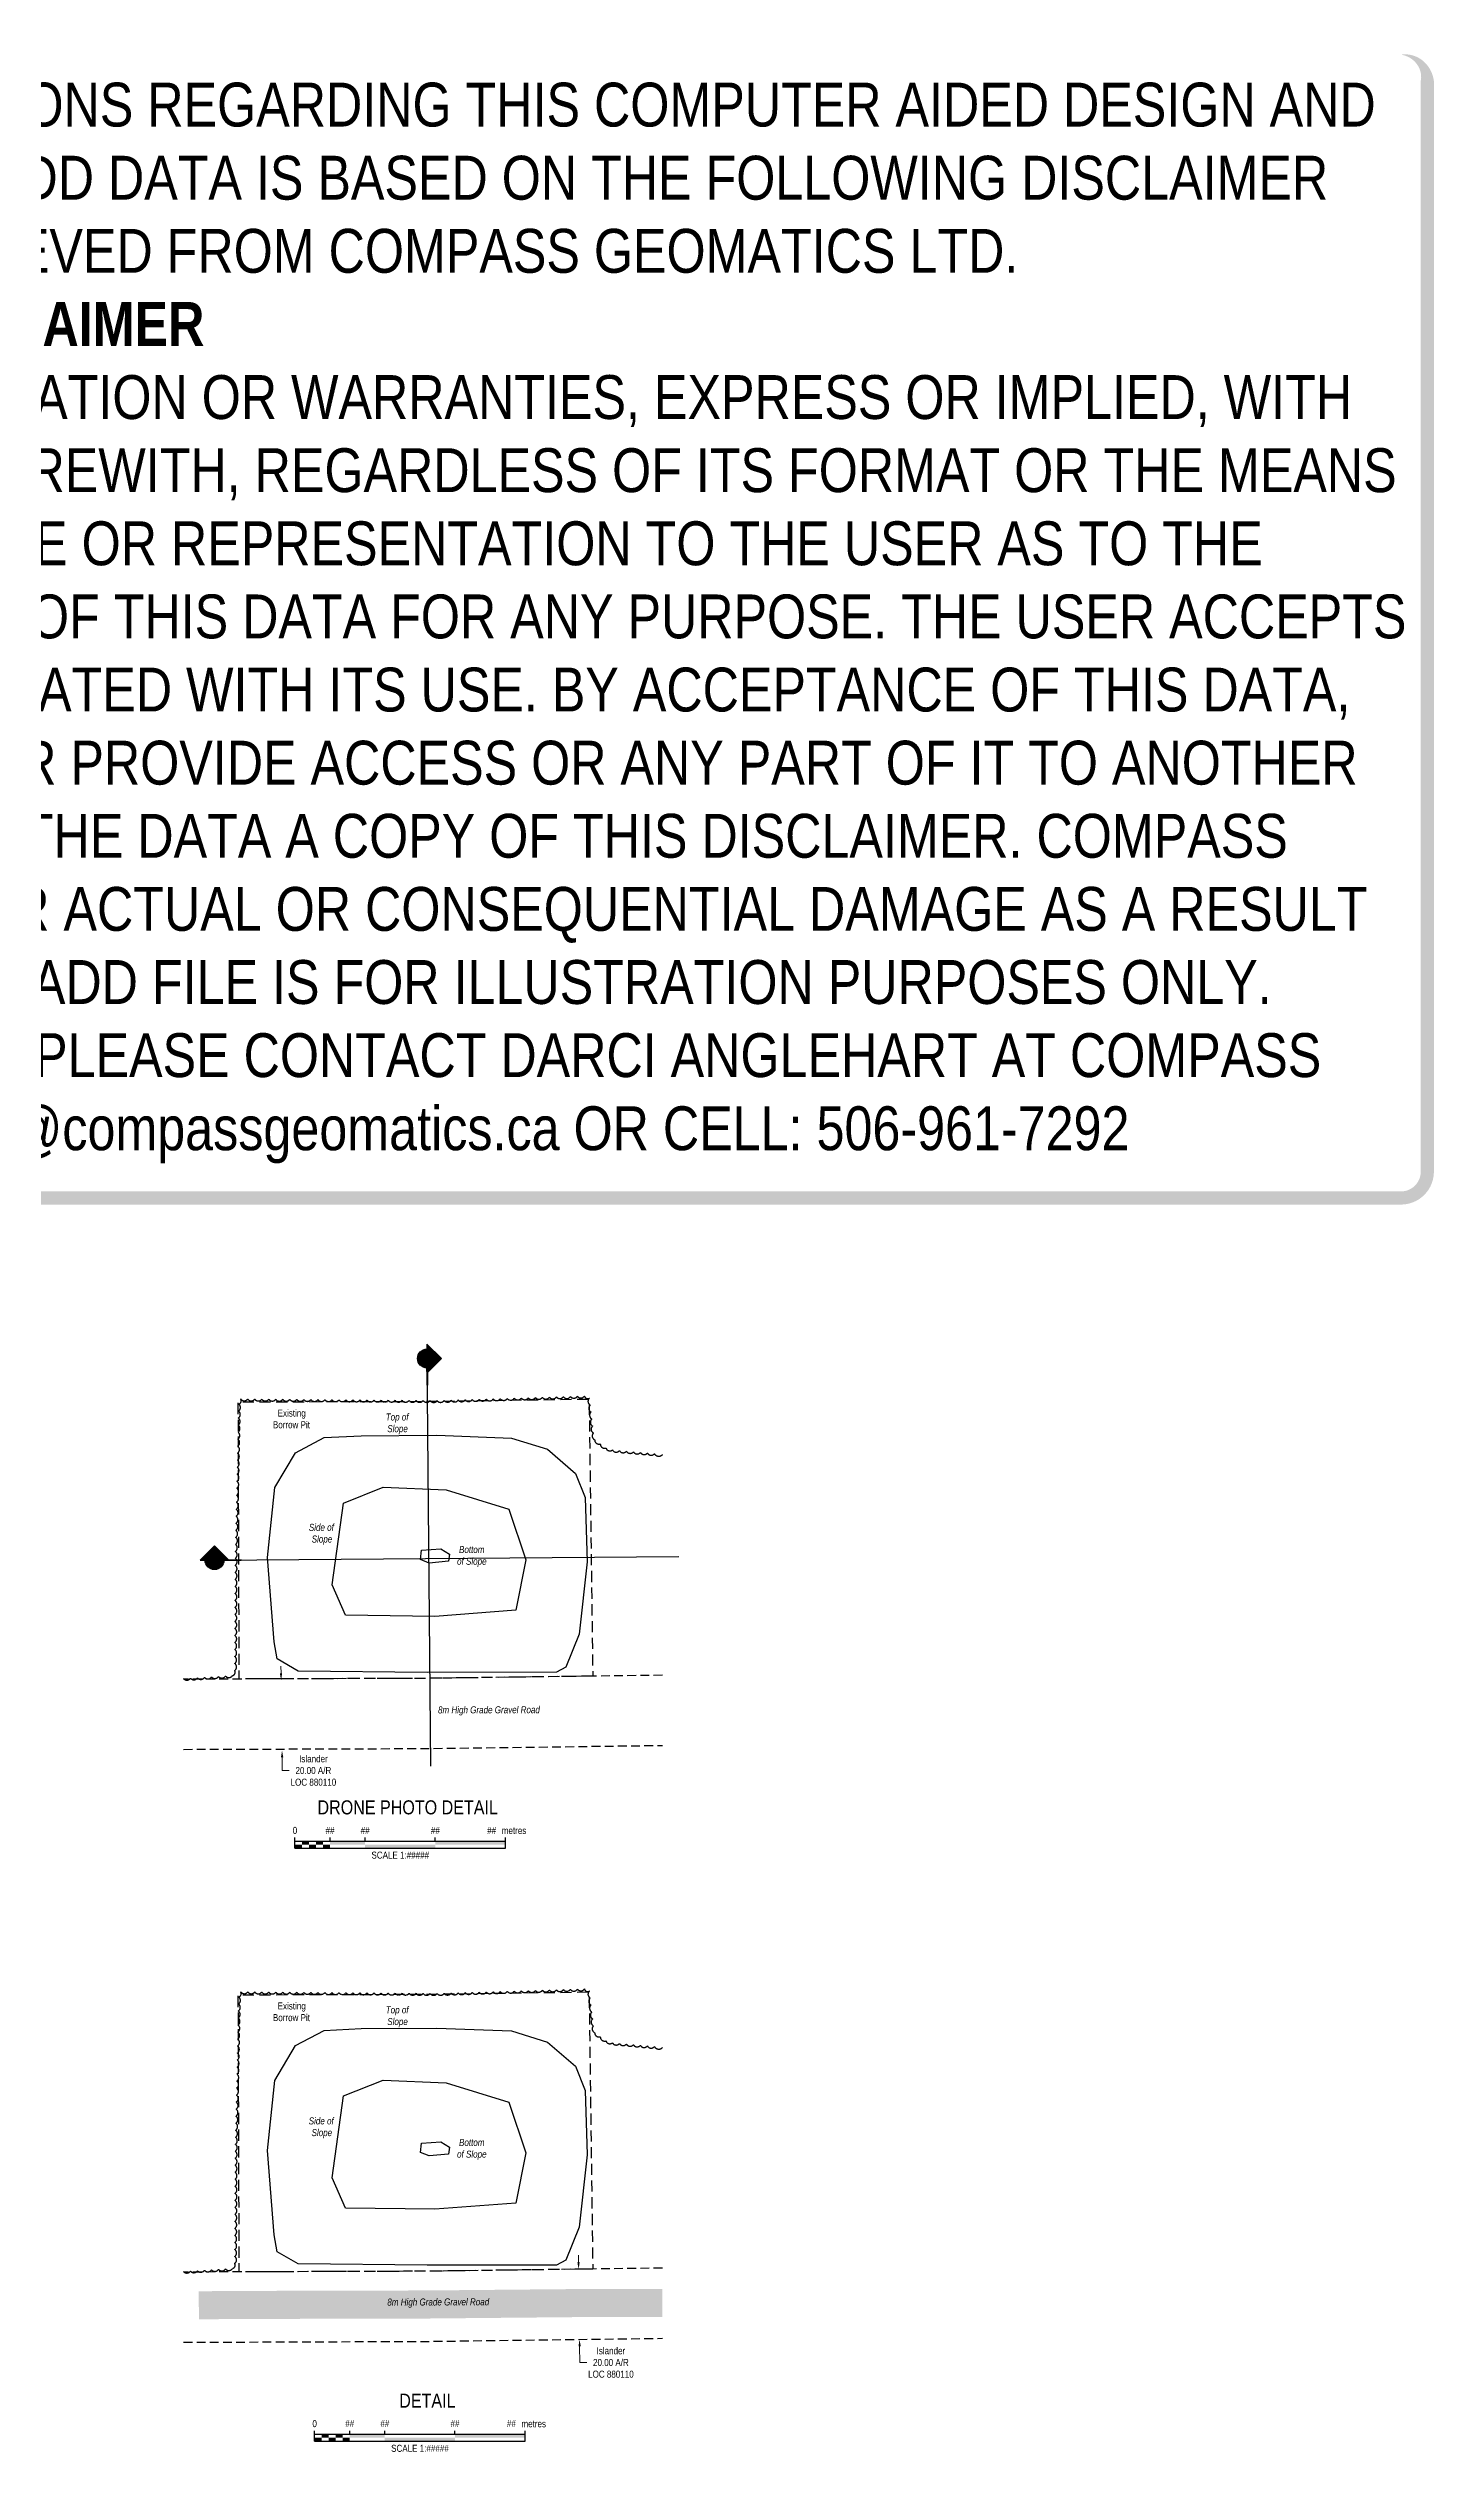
# Model space of a CAD drawing. Extents: x 568794 to 572742, y 6215751 to 6219176.
# Drawn here: x 570768 to 572742, y 6215751 to 6219176 of the extents above; entities that cross this region are included whole.
import ezdxf
from ezdxf.enums import TextEntityAlignment as Align

# ---------------------------------------------------------------- set-up
doc = ezdxf.new("R2010")
doc.units = 0
doc.header["$LTSCALE"] = 5
for name, pattern in [('0', [1, 1, 0]), ('foc-ACCESSROAD', [3.75, 2.5, -1.25]), ('HIDDEN2', [4.7625, 3.175, -1.5875])]:
    doc.linetypes.add(name, pattern=pattern)
for name, color, linetype in [('AS-ROADS', 254, 'Continuous'), ('C-AR', 13, 'foc-ACCESSROAD'), ('DETAIL-T', 7, 'Continuous'), ('M-DETAILS', 250, 'Continuous'), ('T-BUSH', 110, '0'), ('T-EXISTING TFA', 220, 'HIDDEN2'), ('T-SLOPE', 48, 'Continuous')]:
    doc.layers.add(name, color=color, linetype=linetype)
for name, color, linetype, lineweight in [('C-AR-T', 13, 'Continuous', 9), ('C-WS-T', 13, 'Continuous', 9), ('T-TEXT', 48, 'Continuous', 18)]:
    doc.layers.add(name, color=color, linetype=linetype, lineweight=lineweight)
doc.layers.add('DISCLAIMER', color=7, linetype='Continuous', plot=False)
doc.styles.add('80', font='ARIALN.TTF', dxfattribs={"height": 10})
doc.styles.add('80CG', font='ARIALN.TTF', dxfattribs={"height": 10})
doc.styles.add('80L', font='ARIALN.TTF', dxfattribs={"height": 10})
doc.styles.add('SIMPLEX', font='ARIALN.TTF')
doc.dimstyles.new('Compass 5 000', dxfattribs={"dimscale": 5, "dimtxt": 9, "dimasz": 2, "dimexe": 0.2, "dimexo": 0.0625, "dimgap": 0.5, "dimtad": 0, "dimtih": 1, "dimtoh": 1, "dimzin": 0, "dimdsep": 46, "dimtxsty": '80CG', "dimcen": 0.1, "dimse1": 1, "dimse2": 1, "dimclrd": 256, "dimclrt": 256, "dimaunit": 1, "dimadec": 4, "dimazin": 0, "dimtfac": 0.06, "dimtofl": 0, "dimtmove": 0, "dimatfit": 1, "dimfxl": 0.2, "dimtolj": 1, "dimtzin": 0, "dimlwd": -1, "dimarcsym": 0})

# ---------------------------------------------------------------- blocks, each defined once
blk = doc.blocks.new('*D424')
at = {"layer": 'C-AR-T', "transparency": 16777216}
for p, q in [((571523.6, 6216021.5), (571523.4, 6216031.5)), ((571525.2, 6215901.6), (571525.5, 6215878.6)), ((571525.5, 6215878.6), (571535.5, 6215878.6))]:
    blk.add_line(p, q, dxfattribs=at)
for points in [[(571525.2, 6216021.6), (571521.9, 6216021.5), (571523.7, 6216011.5)], [(571526.8, 6215901.6), (571523.5, 6215901.6), (571525, 6215911.6)]]:
    blk.add_solid(points, dxfattribs=at)
at = {"layer": 'C-AR-T', "transparency": 16777216, "insert": (571569.7, 6215878.6), "char_height": 10, "attachment_point": 5, "style": '80CG'}
blk.add_mtext('\\A1;Islander\\P20.00 A/R\\PLOC 880110', dxfattribs=at)
blk = doc.blocks.new('*D428')
at = {"layer": 'C-AR-T', "transparency": 16777216}
for p, q in [((571099.8, 6216860.7), (571099.6, 6216870.7)), ((571101.4, 6216740.8), (571101.6, 6216722.1)), ((571101.6, 6216722.1), (571111.6, 6216722.1))]:
    blk.add_line(p, q, dxfattribs=at)
for points in [[(571101.4, 6216860.7), (571098.1, 6216860.7), (571099.9, 6216850.7)], [(571103, 6216740.8), (571099.7, 6216740.8), (571101.2, 6216750.8)]]:
    blk.add_solid(points, dxfattribs=at)
at = {"layer": 'C-AR-T', "transparency": 16777216, "insert": (571145.9, 6216722.1), "char_height": 10, "attachment_point": 5, "style": '80CG'}
blk.add_mtext('\\A1;Islander\\P20.00 A/R\\PLOC 880110', dxfattribs=at)
blk = doc.blocks.new('*U315')
at = {"color": 0}
for p, q in [((-150, 0), (-150, 15)), ((-150, 10), (150.2, 10)), ((-150, 0), (150.2, 0)), ((-100, 10), (-100, 15)), ((-50, 10), (-50, 15)), ((50, 10), (50, 15)), ((150.2, 0), (150.2, 15))]:
    blk.add_line(p, q, dxfattribs=at)
for points in [[(-150, 5), (-140, 5), (-150, 0), (-140, 0)], [(-140, 10), (-130, 10), (-140, 5), (-130, 5)], [(-130, 5), (-120, 5), (-130, 0), (-120, 0)], [(-120, 10), (-110, 10), (-120, 5), (-110, 5)], [(-110, 5), (-100, 5), (-110, 0), (-100, 0)], [(-100, 10), (-50, 10), (-100, 5), (-50, 5)], [(-50, 5), (50, 5), (-50, 0), (50, 0)], [(50, 10), (150.2, 10), (50, 5), (150.2, 5)]]:
    blk.add_solid(points, dxfattribs=at)
at = {"color": 0, "style": '80'}
blk.add_text('metres', height=10, dxfattribs=at).set_placement((162.2, 20), align=Align.CENTER)
at = {"color": 0, "char_height": 10, "style": '80'}
for s, insert, attachment_point in [('0', (-150, 30.2), 2), ('##', (-100, 30.2), 2), ('##', (-50, 30.2), 2), ('##', (50, 30.2), 2), ('##', (136.7, 30.2), 3), ('SCALE 1:#####', (0.1, -5), 2)]:
    blk.add_mtext(s, dxfattribs=dict(at, insert=insert, attachment_point=attachment_point))
blk = doc.blocks.new('M-MATCH-DIR')
at = {"layer": 'M-DETAILS'}
h = blk.add_hatch(color=256, dxfattribs=at)
h.dxf.hatch_style = 1
h.paths.add_polyline_path([(-8.2, 0), (8.2, 0), (0, 8.2)])
at = {"layer": 'M-DETAILS', "flags": 128}
blk.add_lwpolyline([(-8.2, 0), (8.2, 0), (0, 8.2), (-8.2, 0)], dxfattribs=at)
at = {"layer": 'M-DETAILS', "lineweight": 50, "flags": 128}
blk.add_lwpolyline([(0, 0), (15.2, 0)], dxfattribs=at)
blk = doc.blocks.new('M-MATCH')
at = {"layer": 'M-DETAILS', "true_color": 0xffffff}
h = blk.add_hatch(color=7, dxfattribs=at)
h.dxf.hatch_style = 1
edge = h.paths.add_edge_path()
edge.add_arc((0, 0), 5.36, 0, 360)
at = {"layer": 'M-DETAILS', "flags": 128}
for points in [[(-5.4, 0), (5.4, 0)], [(0, 0), (0, -5.4)]]:
    blk.add_lwpolyline(points, dxfattribs=at)
at = {"layer": 'M-DETAILS'}
blk.add_circle((0, 0), 5.36, dxfattribs=at)
at = {"style": 'SIMPLEX'}
blk.add_attdef('A', text='', height=3.2, dxfattribs=at).set_placement((0, 2.7), align=Align.MIDDLE_CENTER)
blk.add_attdef('0', text='', height=2, dxfattribs=at).set_placement((-1.1, -2.2), align=Align.MIDDLE_RIGHT)
blk.add_attdef('0', text='', height=2, dxfattribs=at).set_placement((1.1, -2.2), align=Align.MIDDLE_LEFT)
blk = doc.blocks.new('Disclaimer_Legal')
at = {"layer": 'DISCLAIMER', "color": 254, "flags": 128}
blk.add_lwpolyline([(-3612.9, -1104.6, 37.5, 37.5, 0), (4096.1, -1104.6, 37.5, 37.5, 0.414214), (4171.1, -1029.6, 37.5, 37.5, 0), (4171.1, 2078.7, 37.5, 0, 0.414214), (4096.1, 2153.7, 0, 0, 0), (-3612.9, 2153.7, 0, 0, 0.414214), (-3687.9, 2078.7, 0, 0, 0), (-3687.9, -1029.6, 0, 37.5, 0.414214)], format="xyseb", close=True, dxfattribs=at)
at = {"layer": 'DISCLAIMER', "color": 254, "insert": (241.6, 533.9), "char_height": 125, "width": 7717.568, "attachment_point": 5, "style": '80'}
blk.add_mtext('NOTICE TO THE CORPORATION, PERSON &/OR PERSONS REGARDING THIS COMPUTER AIDED DESIGN AND DRAFTING (CADD) FILES. ACCEPTANCE OF THE CADD DATA IS BASED ON THE FOLLOWING DISCLAIMER WHICH COVERS ALL CADD DATA RECIEVED FROM COMPASS GEOMATICS LTD.\\P{\\fArial Narrow|b1|i0|c0|p34;DISCLAIMER}\\PCOMPASS GEOMATICS LTD. MAKES NO REPRESENTATION OR WARRANTIES, EXPRESS OR IMPLIED, WITH RESPECT TO THE REUSE OF THE DATA PROVIDED HEREWITH, REGARDLESS OF ITS FORMAT OR THE MEANS OF ITS TRANSMISSION. THERE IS NO GUARANTEE OR REPRESENTATION TO THE USER AS TO THE ACCURACY, CURRENCY, SUITABILITY OR RELIABILITY OF THIS DATA FOR ANY PURPOSE. THE USER ACCEPTS THE DATA "AS IS", AND ASSUMES ALL RISKS ASSOCIATED WITH ITS USE. BY ACCEPTANCE OF THIS DATA, THE USER AGREES NOT TO TRANSMIT THIS DATA OR PROVIDE ACCESS OR ANY PART OF IT TO ANOTHER PARTY UNLESS THE USER SHALL INCLUDE WITH THE DATA A COPY OF THIS DISCLAIMER. COMPASS GEOMATICS LTD. ASSUMES NO RESPONSIBILITY FOR ACTUAL OR CONSEQUENTIAL DAMAGE AS A RESULT OF ANY USER\'S RELIANCE ON THIS DATA. THIS CADD FILE IS FOR ILLUSTRATION PURPOSES ONLY.\\PIF YOU REQUIRE MORE ACCURATE INFORMATION, PLEASE CONTACT DARCI ANGLEHART AT COMPASS GEOMATICS LTD. VIA EMAIL: darci.anglehart@compassgeomatics.ca OR CELL: 506-961-7292', dxfattribs=at)

msp = doc.modelspace()

# ---------------------------------------------------------------- linework, layer by layer
at = {"layer": 'AS-ROADS', "const_width": 39.982, "flags": 128}
msp.add_lwpolyline([(570982.679, 6215960.099), (571038.679, 6215960.609), (571311.434, 6215961.299), (571534.614, 6215963.399), (571643.091, 6215963.385)], dxfattribs=at)
at = {"layer": 'C-AR', "flags": 128}
for points in [[(571643.091, 6216857.916), (571304.567, 6216853.435), (570960.946, 6216852.253)], [(570960.946, 6216752.297), (571305.4, 6216753.482), (571643.091, 6216757.952)], [(571643.091, 6216013.112), (571304.567, 6216008.632), (570960.946, 6216007.449)], [(570960.946, 6215907.493), (571305.4, 6215908.678), (571643.091, 6215913.148)]]:
    msp.add_lwpolyline(points, dxfattribs=at)
at = {"layer": 'M-DETAILS', "flags": 128}
for points in [[(571307.691, 6217309.256), (571312.541, 6216728.53)], [(571005.031, 6217021.857), (571666.623, 6217027.268)]]:
    msp.add_lwpolyline(points, dxfattribs=at)
at = {"layer": 'T-BUSH', "flags": 128}
for points in [[(570960.818, 6216853.303, 0.52056705), (570970.804, 6216853.729, 0.52056705), (570980.784, 6216854.269, 0.52056705), (570990.76, 6216854.906, 0.52056705), (571000.735, 6216855.543, 0.52056705), (571010.71, 6216856.179, 0.52056705), (571020.685, 6216856.816, 0.52056705), (571030.661, 6216857.453, 0.52056705), (571033.809, 6216864.527, 0.52056705), (571033.859, 6216874.522, 0.52056705), (571033.909, 6216884.518, 0.52056705), (571033.959, 6216894.513, 0.52056705), (571034.009, 6216904.509, 0.52056705), (571034.059, 6216914.504, 0.52056705), (571034.109, 6216924.499, 0.52056705), (571034.159, 6216934.495, 0.52056705), (571034.208, 6216944.49, 0.52056705), (571034.258, 6216954.486, 0.52056705), (571034.308, 6216964.481, 0.52056705), (571034.358, 6216974.477, 0.52056705), (571034.408, 6216984.472, 0.52056705), (571034.458, 6216994.467, 0.52056705), (571034.508, 6217004.463, 0.52056705), (571034.558, 6217014.458, 0.52056705), (571034.608, 6217024.454, 0.52056705), (571034.818, 6217034.447, 0.52056705), (571035.04, 6217044.44, 0.52056705), (571035.261, 6217054.433, 0.52056705), (571035.482, 6217064.426, 0.52056705), (571035.704, 6217074.419, 0.52056705), (571035.925, 6217084.412, 0.52056705), (571036.146, 6217094.405, 0.52056705), (571036.367, 6217104.398, 0.52056705), (571036.589, 6217114.392, 0.52056705), (571036.81, 6217124.385, 0.52056705), (571037.031, 6217134.378, 0.52056705), (571037.253, 6217144.371, 0.52056705), (571037.474, 6217154.364, 0.52056705), (571037.695, 6217164.357, 0.52056705), (571037.916, 6217174.35, 0.52056705), (571038.138, 6217184.343, 0.52056705), (571038.359, 6217194.336, 0.52056705), (571038.58, 6217204.329, 0.52056705), (571038.802, 6217214.322, 0.52056705), (571039.023, 6217224.316, 0.52056705), (571039.244, 6217234.309, 0.52056705), (571039.465, 6217244.302, 0.52056705), (571042.326, 6217251.574, 0.52056705), (571052.321, 6217251.489, 0.52056705), (571062.316, 6217251.405, 0.52056705), (571072.312, 6217251.321, 0.52056705), (571082.307, 6217251.236, 0.52056705), (571092.302, 6217251.152, 0.52056705), (571102.297, 6217251.068, 0.52056705), (571112.292, 6217250.983, 0.52056705), (571122.287, 6217250.899, 0.52056705), (571132.283, 6217250.815, 0.52056705), (571142.278, 6217250.731, 0.52056705), (571152.273, 6217250.646, 0.52056705), (571162.268, 6217250.562, 0.52056705), (571172.263, 6217250.478, 0.52056705), (571182.259, 6217250.393, 0.52056705), (571192.254, 6217250.309, 0.52056705), (571202.249, 6217250.225, 0.52056705), (571212.244, 6217250.14, 0.52056705), (571222.239, 6217250.056, 0.52056705), (571232.234, 6217249.972, 0.52056705), (571242.23, 6217249.887, 0.52056705), (571252.225, 6217249.803, 0.52056705), (571262.22, 6217249.719, 0.52056705), (571272.215, 6217249.634, 0.52056705), (571282.21, 6217249.55, 0.52056705), (571292.206, 6217249.466, 0.52056705), (571302.201, 6217249.382, 0.52056705), (571312.196, 6217249.297, 0.52056705), (571322.191, 6217249.213, 0.52056705), (571332.182, 6217249.473, 0.52056705), (571342.173, 6217249.785, 0.52056705), (571352.164, 6217250.097, 0.52056705), (571362.154, 6217250.409, 0.52056705), (571372.145, 6217250.721, 0.52056705), (571382.136, 6217251.033, 0.52056705), (571392.126, 6217251.345, 0.52056705), (571402.117, 6217251.657, 0.52056705), (571412.108, 6217251.968, 0.52056705), (571422.098, 6217252.28, 0.52056705), (571432.089, 6217252.592, 0.52056705), (571442.08, 6217252.904, 0.52056705), (571452.07, 6217253.216, 0.52056705), (571462.061, 6217253.528, 0.52056705), (571472.052, 6217253.84, 0.52056705), (571482.042, 6217254.151, 0.52056705), (571492.033, 6217254.463, 0.52056705), (571502.024, 6217254.775, 0.52056705), (571512.014, 6217255.087, 0.52056705), (571522.005, 6217255.399, 0.52056705), (571531.996, 6217255.711, 0.52056705), (571539.108, 6217252.697, 0.52056705), (571540.234, 6217242.765, 0.52056705), (571541.36, 6217232.833, 0.52056705), (571542.486, 6217222.901, 0.52056705), (571543.612, 6217212.969, 0.52056705), (571544.738, 6217203.037, 0.52056705), (571546.554, 6217193.504, 0.52056705), (571554.599, 6217187.572, 0.52056705), (571562.644, 6217181.641, 0.52056705), (571571.884, 6217178.862, 0.52056705), (571581.84, 6217177.976, 0.52056705), (571591.796, 6217177.09, 0.52056705), (571601.752, 6217176.205, 0.52056705), (571611.708, 6217175.319, 0.52056705), (571621.665, 6217174.433, 0.52056705), (571631.621, 6217173.548, 0.52056705), (571643.357, 6217172.504, 0.52056705)], [(570960.818, 6216008.499, 0.52056705), (570970.804, 6216008.926, 0.52056705), (570980.784, 6216009.465, 0.52056705), (570990.76, 6216010.102, 0.52056705), (571000.735, 6216010.739, 0.52056705), (571010.71, 6216011.376, 0.52056705), (571020.685, 6216012.013, 0.52056705), (571030.661, 6216012.65, 0.52056705), (571033.809, 6216019.723, 0.52056705), (571033.859, 6216029.719, 0.52056705), (571033.909, 6216039.714, 0.52056705), (571033.959, 6216049.71, 0.52056705), (571034.009, 6216059.705, 0.52056705), (571034.059, 6216069.7, 0.52056705), (571034.109, 6216079.696, 0.52056705), (571034.159, 6216089.691, 0.52056705), (571034.208, 6216099.687, 0.52056705), (571034.258, 6216109.682, 0.52056705), (571034.308, 6216119.678, 0.52056705), (571034.358, 6216129.673, 0.52056705), (571034.408, 6216139.668, 0.52056705), (571034.458, 6216149.664, 0.52056705), (571034.508, 6216159.659, 0.52056705), (571034.558, 6216169.655, 0.52056705), (571034.608, 6216179.65, 0.52056705), (571034.818, 6216189.643, 0.52056705), (571035.04, 6216199.636, 0.52056705), (571035.261, 6216209.629, 0.52056705), (571035.482, 6216219.623, 0.52056705), (571035.704, 6216229.616, 0.52056705), (571035.925, 6216239.609, 0.52056705), (571036.146, 6216249.602, 0.52056705), (571036.367, 6216259.595, 0.52056705), (571036.589, 6216269.588, 0.52056705), (571036.81, 6216279.581, 0.52056705), (571037.031, 6216289.574, 0.52056705), (571037.253, 6216299.567, 0.52056705), (571037.474, 6216309.56, 0.52056705), (571037.695, 6216319.553, 0.52056705), (571037.916, 6216329.547, 0.52056705), (571038.138, 6216339.54, 0.52056705), (571038.359, 6216349.533, 0.52056705), (571038.58, 6216359.526, 0.52056705), (571038.802, 6216369.519, 0.52056705), (571039.023, 6216379.512, 0.52056705), (571039.244, 6216389.505, 0.52056705), (571039.465, 6216399.498, 0.52056705), (571042.326, 6216406.77, 0.52056705), (571052.321, 6216406.686, 0.52056705), (571062.316, 6216406.601, 0.52056705), (571072.312, 6216406.517, 0.52056705), (571082.307, 6216406.433, 0.52056705), (571092.302, 6216406.348, 0.52056705), (571102.297, 6216406.264, 0.52056705), (571112.292, 6216406.18, 0.52056705), (571122.287, 6216406.096, 0.52056705), (571132.283, 6216406.011, 0.52056705), (571142.278, 6216405.927, 0.52056705), (571152.273, 6216405.843, 0.52056705), (571162.268, 6216405.758, 0.52056705), (571172.263, 6216405.674, 0.52056705), (571182.259, 6216405.59, 0.52056705), (571192.254, 6216405.505, 0.52056705), (571202.249, 6216405.421, 0.52056705), (571212.244, 6216405.337, 0.52056705), (571222.239, 6216405.252, 0.52056705), (571232.234, 6216405.168, 0.52056705), (571242.23, 6216405.084, 0.52056705), (571252.225, 6216404.999, 0.52056705), (571262.22, 6216404.915, 0.52056705), (571272.215, 6216404.831, 0.52056705), (571282.21, 6216404.747, 0.52056705), (571292.206, 6216404.662, 0.52056705), (571302.201, 6216404.578, 0.52056705), (571312.196, 6216404.494, 0.52056705), (571322.191, 6216404.409, 0.52056705), (571332.182, 6216404.67, 0.52056705), (571342.173, 6216404.982, 0.52056705), (571352.164, 6216405.294, 0.52056705), (571362.154, 6216405.605, 0.52056705), (571372.145, 6216405.917, 0.52056705), (571382.136, 6216406.229, 0.52056705), (571392.126, 6216406.541, 0.52056705), (571402.117, 6216406.853, 0.52056705), (571412.108, 6216407.165, 0.52056705), (571422.098, 6216407.477, 0.52056705), (571432.089, 6216407.788, 0.52056705), (571442.08, 6216408.1, 0.52056705), (571452.07, 6216408.412, 0.52056705), (571462.061, 6216408.724, 0.52056705), (571472.052, 6216409.036, 0.52056705), (571482.042, 6216409.348, 0.52056705), (571492.033, 6216409.66, 0.52056705), (571502.024, 6216409.972, 0.52056705), (571512.014, 6216410.283, 0.52056705), (571522.005, 6216410.595, 0.52056705), (571531.996, 6216410.907, 0.52056705), (571539.108, 6216407.893, 0.52056705), (571540.234, 6216397.961, 0.52056705), (571541.36, 6216388.029, 0.52056705), (571542.486, 6216378.097, 0.52056705), (571543.612, 6216368.165, 0.52056705), (571544.738, 6216358.233, 0.52056705), (571546.554, 6216348.7, 0.52056705), (571554.599, 6216342.769, 0.52056705), (571562.644, 6216336.837, 0.52056705), (571571.884, 6216334.058, 0.52056705), (571581.84, 6216333.173, 0.52056705), (571591.796, 6216332.287, 0.52056705), (571601.752, 6216331.401, 0.52056705), (571611.708, 6216330.516, 0.52056705), (571621.665, 6216329.63, 0.52056705), (571631.621, 6216328.744, 0.52056705), (571643.357, 6216327.7, 0.52056705)]]:
    msp.add_lwpolyline(points, format="xyb", dxfattribs=at)
at = {"layer": 'T-EXISTING TFA', "flags": 128}
for points in [[(571543.87, 6216856.603), (571304.567, 6216853.435), (571040.254, 6216852.526), (571038.896, 6217247.343), (571301.275, 6217248.246), (571538.645, 6217251.388)], [(571543.87, 6216011.799), (571304.567, 6216008.632), (571040.254, 6216007.722), (571038.896, 6216402.54), (571301.275, 6216403.443), (571538.645, 6216406.584)]]:
    msp.add_lwpolyline(points, close=True, dxfattribs=at)
at = {"layer": 'T-SLOPE', "flags": 128}
for points in [[(571124.424, 6216863.923), (571094.499, 6216881.338), (571090.074, 6216905.423), (571080.654, 6217025.688), (571091.184, 6217125.283), (571120.329, 6217174.973), (571161.454, 6217196.643), (571213.744, 6217199.223), (571321.659, 6217199.848), (571428.194, 6217195.908), (571479.439, 6217180.058), (571519.249, 6217145.578), (571533.069, 6217110.938), (571536.039, 6217019.338), (571524.464, 6216916.498), (571505.289, 6216869.343), (571492.299, 6216862.078), (571307.994, 6216861.988)], [(571318.984, 6216941.688), (571191.684, 6216943.283), (571172.704, 6216986.703), (571188.859, 6217103.233), (571245.494, 6217125.933), (571334.909, 6217121.993), (571424.104, 6217094.398), (571448.564, 6217022.308), (571434.464, 6216950.488)], [(571338.179, 6217020.413), (571310.859, 6217017.708), (571298.499, 6217022.653), (571300.114, 6217036.003), (571327.484, 6217038.043), (571339.829, 6217030.238)], [(571124.424, 6216019.119), (571094.499, 6216036.534), (571090.074, 6216060.619), (571080.654, 6216180.884), (571091.184, 6216280.479), (571120.329, 6216330.169), (571161.454, 6216351.839), (571213.744, 6216354.419), (571321.659, 6216355.044), (571428.194, 6216351.104), (571479.439, 6216335.254), (571519.249, 6216300.774), (571533.069, 6216266.134), (571536.039, 6216174.534), (571524.464, 6216071.694), (571505.289, 6216024.539), (571492.299, 6216017.274), (571307.994, 6216017.184)], [(571318.984, 6216096.884), (571191.684, 6216098.479), (571172.704, 6216141.899), (571188.859, 6216258.429), (571245.494, 6216281.129), (571334.909, 6216277.189), (571424.104, 6216249.594), (571448.564, 6216177.504), (571434.464, 6216105.684)], [(571338.179, 6216175.609), (571310.859, 6216172.904), (571298.499, 6216177.849), (571300.114, 6216191.199), (571327.484, 6216193.239), (571339.829, 6216185.434)]]:
    msp.add_lwpolyline(points, close=True, dxfattribs=at)

# ---------------------------------------------------------------- block references
at = {"layer": 'C-AR', "xscale": 0.5, "yscale": 0.5, "zscale": 0.5}
msp.add_blockref('Disclaimer_Legal', (570647.153, 6218090.24), dxfattribs=at)
at = {"layer": 'DETAIL-T', "xscale": 0.99955397, "yscale": 0.99955397, "zscale": 0.99955397}
for p in [(571269.589, 6216611.602), (571297.614, 6215766.336)]:
    msp.add_blockref('*U315', p, dxfattribs=at)
at = {"layer": 'M-DETAILS'}
ref = msp.add_blockref('M-MATCH', (571307.691, 6217309.256), dxfattribs=dict(at, xscale=2.500000000000036, yscale=2.500000000000036, zscale=2.500000000000036, rotation=0.3819402852623351))
ref.add_attrib('A', 'A', dxfattribs={"layer": '0', "height": 8, "rotation": 0.38194, "style": 'SIMPLEX'}).set_placement((571307.646, 6217315.96), align=Align.MIDDLE_CENTER)
ref.add_attrib('0', '-', dxfattribs={"layer": '0', "height": 5, "rotation": 0.38194, "style": 'SIMPLEX'}).set_placement((571305.028, 6217303.792), align=Align.MIDDLE_RIGHT)
ref.add_attrib('0', '-', dxfattribs={"layer": '0', "height": 5, "rotation": 0.38194, "style": 'SIMPLEX'}).set_placement((571310.426, 6217303.828), align=Align.MIDDLE_LEFT)
for p, xscale, yscale, zscale, rotation in [((571307.691, 6217309.256), 2.500000000000036, 2.500000000000036, 2.500000000000036, 270.3819402852624), ((571005.031, 6217021.857), 2.500000000000039, 2.500000000000039, 2.500000000000039, 0.381940285936714)]:
    msp.add_blockref('M-MATCH-DIR', p, dxfattribs=dict(at, xscale=xscale, yscale=yscale, zscale=zscale, rotation=rotation))
ref = msp.add_blockref('M-MATCH', (571005.031, 6217021.857), dxfattribs=dict(at, xscale=2.500000000000039, yscale=2.500000000000039, zscale=2.500000000000039, rotation=0.381940285936714))
ref.add_attrib('A', 'B', dxfattribs={"layer": '0', "height": 8, "rotation": 0.38194, "style": 'SIMPLEX'}).set_placement((571004.987, 6217028.562), align=Align.MIDDLE_CENTER)
ref.add_attrib('0', '-', dxfattribs={"layer": '0', "height": 5, "rotation": 0.38194, "style": 'SIMPLEX'}).set_placement((571002.368, 6217016.394), align=Align.MIDDLE_RIGHT)
ref.add_attrib('0', '-', dxfattribs={"layer": '0', "height": 5, "rotation": 0.38194, "style": 'SIMPLEX'}).set_placement((571007.767, 6217016.43), align=Align.MIDDLE_LEFT)

# ---------------------------------------------------------------- texts
at = {"layer": 'C-WS-T', "char_height": 9.99544, "attachment_point": 1, "style": '80L'}
for insert in [(571087.743, 6217236.471), (571087.743, 6216391.667)]:
    msp.add_mtext_dynamic_manual_height_columns('\\pi7.21928;Existing \\P\\pi0.4727;Borrow Pit', width=52.83851, gutter_width=49.977, heights=[0], dxfattribs=dict(at, insert=insert))
at = {"layer": 'DETAIL-T', "color": 3, "attachment_point": 5, "style": '80CG'}
for s, insert, char_height, width in [('DRONE PHOTO DETAIL', (571280.243, 6216669.524), 19.99108, 256.36118), ('DETAIL', (571308.268, 6215824.258), 19.9911, 79.50968)]:
    msp.add_mtext(s, dxfattribs=dict(at, insert=insert, char_height=char_height, width=width))
at = {"layer": 'T-TEXT', "char_height": 9.99544, "attachment_point": 1, "style": '80L'}
for s, width, insert in [('\\pi0.76248;{\\fArial Narrow|b0|i1|c0|p34;Top of \\P\\pi2.93406;Slope}', 34.05445, (571248.201, 6217230.91)), ('\\pi0.45566;{\\fArial Narrow|b0|i1|c0|p34;Side of \\P\\pi4.52611;Slope}', 37.23854, (571138.956, 6217073.624)), ('\\pi3.12156;{\\fArial Narrow|b0|i1|c0|p34;Bottom \\P\\pi0.32952;of Slope}', 41.83398, (571350.232, 6217041.987)), ('\\pi0.76248;{\\fArial Narrow|b0|i1|c0|p34;Top of \\P\\pi2.93406;Slope}', 34.05445, (571248.201, 6216386.107)), ('\\pi0.45566;{\\fArial Narrow|b0|i1|c0|p34;Side of \\P\\pi4.52611;Slope}', 37.23854, (571138.783, 6216227.869)), ('\\pi3.12156;{\\fArial Narrow|b0|i1|c0|p34;Bottom \\P\\pi0.32952;of Slope}', 41.83398, (571350.232, 6216197.184))]:
    msp.add_mtext_dynamic_manual_height_columns(s, width=width, gutter_width=49.977, heights=[0], dxfattribs=dict(at, insert=insert))
at = {"layer": 'T-TEXT', "char_height": 9.99544, "attachment_point": 1, "rotation": 0.144943, "style": '80L'}
for insert in [(571322.934, 6216813.473), (571250.73, 6215969.7)]:
    msp.add_mtext_dynamic_manual_height_columns('\\pi0.47611;{\\fArial Narrow|b0|i1|c0|p34;8m High Grade Gravel Road}', width=145.7702, gutter_width=49.977, heights=[0], dxfattribs=dict(at, insert=insert))

# ---------------------------------------------------------------- dimensions: what is measured, and where the dimension line sits
at = {"layer": 'C-AR-T'}
for base, p1, p2, picture, middle in [((571101.227, 6216750.78), (571501.295, 6216856.039), (571502.618, 6216756.092), '*D428', (571145.897, 6216722.087)), ((571525.022, 6215911.585), (571501.295, 6216011.235), (571502.618, 6215911.289), '*D424', (571569.749, 6215878.56))]:
    dim = msp.add_linear_dim(base=base, p1=p1, p2=p2, angle=270.7583, text='Islander\\P20.00 A/R\\PLOC 880110', dimstyle='Compass 5 000', dxfattribs=at)
    dim.commit()
    dim.dimension.update_dxf_attribs({"geometry": picture, "text_midpoint": middle, "dimtype": 161})

doc.saveas('drawing.dxf')
